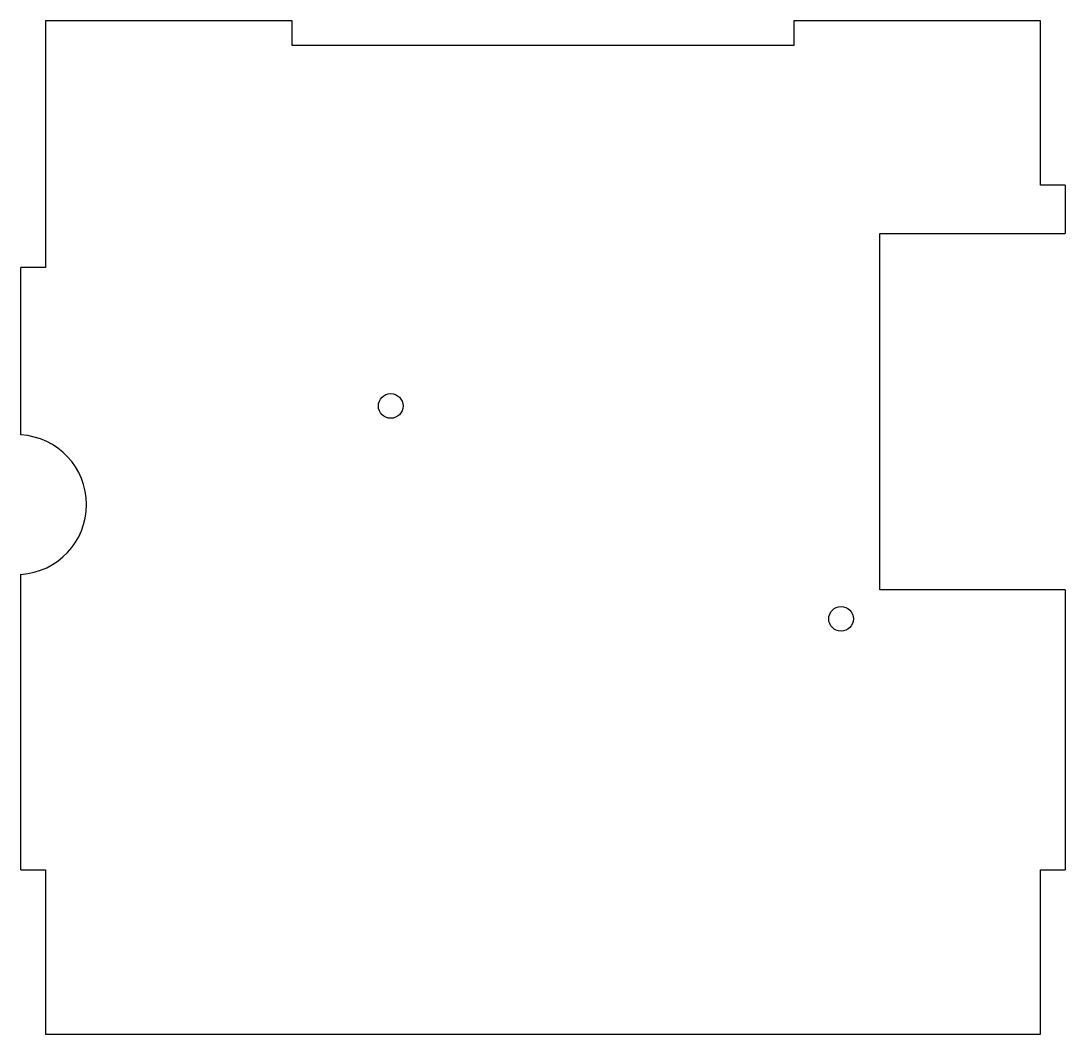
# Model space of a CAD drawing. Header units: millimetres. Extents: x -124 to 3, y 0 to 123.
import ezdxf

# ---------------------------------------------------------------- set-up
doc = ezdxf.new("R2010")
doc.units = ezdxf.units.MM
doc.layers.add('fab_front', color=4, linetype='Continuous')

msp = doc.modelspace()

# ---------------------------------------------------------------- linework, layer by layer
at = {"layer": 'fab_front', "color": 1}
for p, q in [((-91, 123.27), (-121, 123.27)), ((-121, 123.27), (-121, 93.27)), ((-91, 120.27), (-91, 123.27)), ((-30, 123.27), (-30, 120.27)), ((0, 123.27), (-30, 123.27)), ((0, 103.27), (0, 123.27)), ((-30, 120.27), (-91, 120.27)), ((3, 103.27), (0, 103.27)), ((3, 103.27), (3, 97.42)), ((-19.52, 97.42), (3, 97.42)), ((-19.52, 54.06), (-19.52, 97.42)), ((-121, 93.27), (-124, 93.27)), ((-124, 72.91), (-124, 93.27)), ((-124, 20), (-124, 55.94)), ((3, 54.06), (-19.52, 54.06)), ((3, 54.06), (3, 20)), ((-124, 20), (-121, 20)), ((-121, 20), (-121, 0)), ((0, 20), (3, 20)), ((0, 0), (0, 20)), ((-121, 0), (0, 0))]:
    msp.add_line(p, q, dxfattribs=at)
for centre in [(-79.02, 76.42), (-24.25, 50.52)]:
    msp.add_circle(centre, 1.5, dxfattribs=at)
msp.add_arc((-124.52, 64.42), 8.5, 273.5394, 86.4606, dxfattribs=at)

doc.saveas('drawing.dxf')
